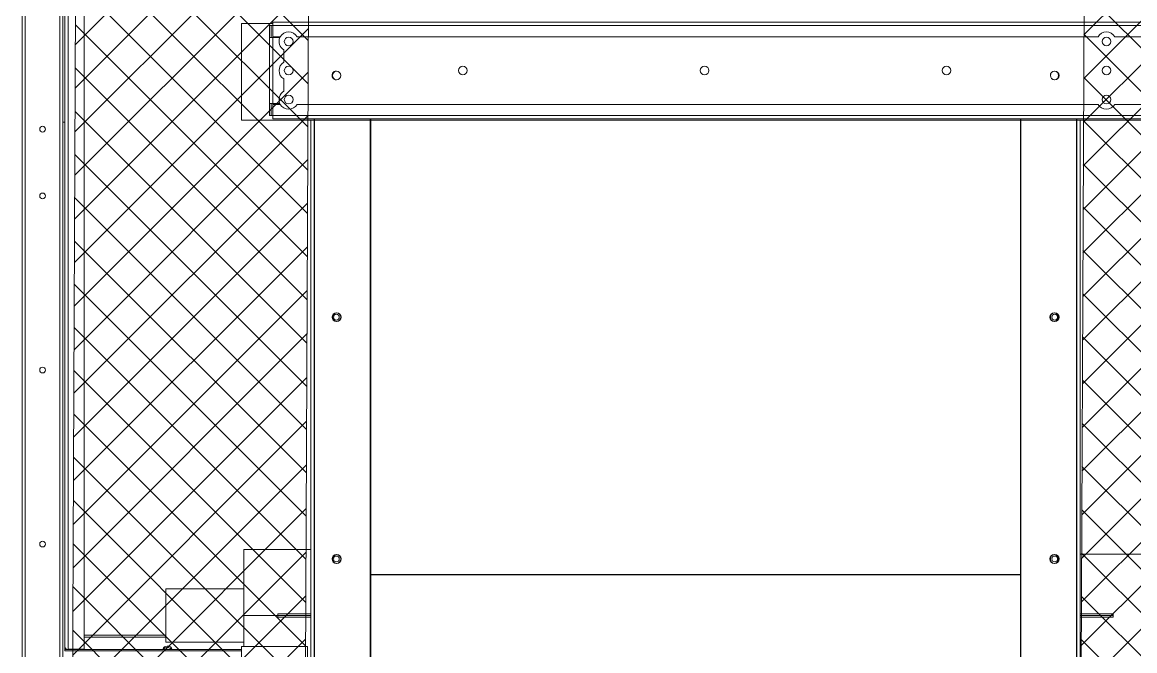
# Model space of a CAD drawing. Header units: millimetres. Extents: x -17070 to 41831, y -291348 to 30635.
# Drawn here: x 31593 to 32743, y 18746 to 19396 of the extents above; entities that cross this region are included whole.
import ezdxf

# ---------------------------------------------------------------- set-up
doc = ezdxf.new("R2010")
doc.units = ezdxf.units.MM
pattern_1 = [(45, (-833140.61, -415575.233), (-22.4506403, 22.4506403), []), (135, (-833140.61, -415575.233), (-22.4506403, -22.4506403), [])]

# ---------------------------------------------------------------- blocks, each defined once
blk = doc.blocks.new('2')
at = {"lineweight": 5}
h = blk.add_hatch(dxfattribs=at)
h.set_pattern_fill('ANSI37', scale=10)
h.set_pattern_definition(pattern_1)
h.paths.add_polyline_path([(31880.7, 17574.3), (31889.2, 19496.5), (31648.5, 19496.5), (31640.1, 17574.3)])
h = blk.add_hatch(dxfattribs=at)
h.set_pattern_fill('ANSI37', scale=10)
h.set_pattern_definition(pattern_1)
h.paths.add_polyline_path([(33194.9, 17574.3), (33203.4, 19496.5), (32691, 19496.5), (32682.5, 17574.3)])
at = {"color": 7, "lineweight": 20}
for p, q in [((31593, 17577.8), (31593, 20419.6)), ((31596.1, 17577.8), (31596.1, 20419.6)), ((31631.9, 17577.8), (31631.9, 20419.6)), ((31635, 17577.8), (31635, 20419.6)), ((31851.9, 19396.3), (34034.1, 19396.3)), ((31851.9, 19392.8), (34034.1, 19392.8)), ((34034.1, 19299.8), (31851.9, 19299.8)), ((34063.8, 19295.1), (31819.7, 19295.1)), ((34034.1, 19296.3), (31851.9, 19296.3)), ((31952.7, 17882.8), (31952.7, 19296.3)), ((31953.2, 17882.8), (31953.2, 19296.3)), ((32624.8, 17882.8), (32624.8, 19296.3)), ((32625.3, 17882.8), (32625.3, 19296.3)), ((32682.8, 17882.8), (32682.8, 19296.3)), ((32683.3, 17882.8), (32683.3, 19296.3)), ((32686.8, 17882.8), (32686.8, 19295.1))]:
    blk.add_line(p, q, dxfattribs=at)
at = {"color": 7, "lineweight": 20, "ltscale": 0.414571}
blk.add_line((31637, 19496.5), (31637, 18750.3), dxfattribs=at)
at = {"color": 7, "lineweight": 20, "ltscale": 0.415127}
for p, q in [((31640.5, 19495.1), (31640.5, 18747.9)), ((31657, 18747.9), (31657, 19495.1))]:
    blk.add_line(p, q, dxfattribs=at)
at = {"color": 7, "lineweight": 20, "ltscale": 0.055556}
blk.add_line((31819.7, 19295.1), (31819.7, 19395.1), dxfattribs=at)
at = {"color": 7, "lineweight": 20, "ltscale": 0.017861}
blk.add_line((31851.9, 19395.1), (31819.7, 19395.1), dxfattribs=at)
at = {"color": 7, "lineweight": 20, "ltscale": 0.001111}
for p, q in [((31848.4, 19392.8), (31850.4, 19392.8)), ((31848.4, 19299.8), (31850.4, 19299.8)), ((31635, 19292.8), (31637, 19292.8))]:
    blk.add_line(p, q, dxfattribs=at)
at = {"color": 7, "lineweight": 20, "ltscale": 0.006833}
for p, q in [((31848.4, 19392.8), (31848.4, 19380.5)), ((31850.4, 19380.5), (31850.4, 19392.8)), ((31848.4, 19312.1), (31848.4, 19299.8)), ((31850.4, 19299.8), (31850.4, 19312.1))]:
    blk.add_line(p, q, dxfattribs=at)
at = {"color": 7, "lineweight": 20, "ltscale": 0.000833333}
for p, q in [((31851.9, 19392.8), (31850.4, 19392.8)), ((31851.9, 19299.8), (31850.4, 19299.8))]:
    blk.add_line(p, q, dxfattribs=at)
at = {"color": 7, "lineweight": 20, "ltscale": 0.001944}
for p, q in [((31851.9, 19392.8), (31851.9, 19396.3)), ((31851.9, 19380.5), (31848.4, 19380.5)), ((31851.9, 19312.1), (31848.4, 19312.1)), ((31851.9, 19299.8), (31851.9, 19296.3))]:
    blk.add_line(p, q, dxfattribs=at)
at = {"color": 7, "lineweight": 20, "ltscale": 0.006389}
for p, q in [((31851.9, 19392.8), (31851.9, 19381.3)), ((31851.9, 19311.3), (31851.9, 19299.8))]:
    blk.add_line(p, q, dxfattribs=at)
at = {"color": 7, "lineweight": 20, "ltscale": 0.038}
for p, q in [((31848.4, 19312.1), (31848.4, 19380.5)), ((31851.9, 19312.1), (31851.9, 19380.5))]:
    blk.add_line(p, q, dxfattribs=at)
at = {"color": 7, "lineweight": 20, "ltscale": 0.000444444}
for p, q in [((31851.9, 19381.3), (31851.9, 19380.5)), ((31851.9, 19312.1), (31851.9, 19311.3))]:
    blk.add_line(p, q, dxfattribs=at)
at = {"color": 7, "lineweight": 20, "ltscale": 0.004355}
for p, q in [((31859.7, 19381.3), (31851.9, 19381.3)), ((31851.9, 19311.3), (31859.7, 19311.3))]:
    blk.add_line(p, q, dxfattribs=at)
at = {"color": 7, "lineweight": 20, "ltscale": 0.004125}
for p, q in [((31859.3, 19380.5), (31851.9, 19380.5)), ((31859.3, 19312.1), (31851.9, 19312.1))]:
    blk.add_line(p, q, dxfattribs=at)
at = {"color": 7, "lineweight": 20, "ltscale": 0.460044}
for p, q in [((32705.1, 19381.3), (31877, 19381.3)), ((31877, 19311.3), (32705.1, 19311.3))]:
    blk.add_line(p, q, dxfattribs=at)
at = {"color": 7, "lineweight": 20, "ltscale": 0.247822}
for p, q in [((33168.5, 19381.3), (32722.4, 19381.3)), ((32722.4, 19311.3), (33168.5, 19311.3))]:
    blk.add_line(p, q, dxfattribs=at)
at = {"color": 7, "lineweight": 20, "ltscale": 0.007044}
for p, q in [((31863.4, 19367.6), (31863.4, 19354.9)), ((31863.4, 19337.6), (31863.4, 19324.9))]:
    blk.add_line(p, q, dxfattribs=at)
at = {"color": 7, "lineweight": 20, "ltscale": 0.324611}
blk.add_line((31891.2, 18710.8), (31891.2, 19295.1), dxfattribs=at)
at = {"color": 7, "lineweight": 20, "ltscale": 0.325278}
for p, q in [((31894.7, 18710.8), (31894.7, 19296.3)), ((31895.2, 18710.8), (31895.2, 19296.3))]:
    blk.add_line(p, q, dxfattribs=at)
at = {"color": 7, "lineweight": 20, "ltscale": 0.037889}
blk.add_line((31822, 18782.9), (31822, 18851.1), dxfattribs=at)
at = {"color": 7, "lineweight": 20, "ltscale": 0.038444}
blk.add_line((31822, 18851.1), (31891.2, 18851.1), dxfattribs=at)
at = {"color": 7, "lineweight": 20, "ltscale": 0.284666}
blk.add_line((32686.8, 18846.4), (33199.2, 18846.4), dxfattribs=at)
at = {"color": 7, "lineweight": 20, "ltscale": 0.373111}
for p, q in [((31953.2, 18825.2), (32624.8, 18825.2)), ((32624.8, 18825.2), (31953.2, 18825.2)), ((31953.2, 18825), (32624.8, 18825)), ((32624.8, 18824.9), (31953.2, 18824.9))]:
    blk.add_line(p, q, dxfattribs=at)
at = {"color": 7, "lineweight": 20, "ltscale": 0.028685}
blk.add_line((31741.4, 18810.4), (31741.4, 18758.7), dxfattribs=at)
at = {"color": 7, "lineweight": 20, "ltscale": 0.044778}
for p, q in [((31822, 18810.4), (31741.4, 18810.4)), ((31822, 18755.4), (31741.4, 18755.4))]:
    blk.add_line(p, q, dxfattribs=at)
at = {"color": 7, "lineweight": 20, "ltscale": 0.019611}
blk.add_line((31822, 18782.9), (31857.3, 18782.9), dxfattribs=at)
at = {"color": 7, "lineweight": 20, "ltscale": 0.017833}
blk.add_line((31822, 18782.9), (31822, 18750.8), dxfattribs=at)
at = {"color": 7, "lineweight": 20, "ltscale": 0.000888889}
for p, q in [((31857.3, 18784.5), (31857.3, 18782.9)), ((31857.3, 18781.3), (31857.3, 18782.9)), ((32720.7, 18781.3), (32720.7, 18784.5))]:
    blk.add_line(p, q, dxfattribs=at)
at = {"color": 7, "lineweight": 20, "ltscale": 0.018833}
for p, q in [((31857.3, 18784.5), (31891.2, 18784.5)), ((31891.2, 18782.9), (31857.3, 18782.9)), ((31891.2, 18782.9), (31857.3, 18782.9)), ((31857.3, 18781.3), (31891.2, 18781.3)), ((32720.7, 18784.5), (32686.8, 18784.5)), ((32686.8, 18782.9), (32720.7, 18782.9)), ((32686.8, 18782.9), (32720.7, 18782.9)), ((32720.7, 18781.3), (32686.8, 18781.3))]:
    blk.add_line(p, q, dxfattribs=at)
at = {"color": 7, "lineweight": 20, "ltscale": 0.046889}
for p, q in [((31657, 18762.4), (31741.4, 18762.4)), ((31657, 18760.3), (31741.4, 18760.3))]:
    blk.add_line(p, q, dxfattribs=at)
at = {"color": 7, "lineweight": 20, "ltscale": 0.00187}
blk.add_line((31741.4, 18758.7), (31741.4, 18755.4), dxfattribs=at)
at = {"color": 7, "lineweight": 20, "ltscale": 0.001378}
blk.add_line((31637, 18747.8), (31637, 18750.3), dxfattribs=at)
at = {"color": 7, "lineweight": 20, "ltscale": 0.101388}
for p, q in [((31819.5, 18747.8), (31637, 18747.8)), ((31819.5, 18746.4), (31637, 18746.4))]:
    blk.add_line(p, q, dxfattribs=at)
at = {"color": 7, "lineweight": 20, "ltscale": 0.000773611}
blk.add_line((31637, 18746.4), (31637, 18747.8), dxfattribs=at)
at = {"color": 7, "lineweight": 20, "ltscale": 0.000154576}
blk.add_line((31639, 18747.8), (31639, 18748.1), dxfattribs=at)
at = {"color": 7, "lineweight": 20, "ltscale": 0.009167}
blk.add_line((31640.5, 18747.9), (31657, 18747.9), dxfattribs=at)
at = {"color": 7, "lineweight": 20, "ltscale": 0.063889}
blk.add_line((31819.5, 18635.8), (31819.5, 18750.8), dxfattribs=at)
at = {"color": 7, "lineweight": 20, "ltscale": 0.038056}
blk.add_line((31819.5, 18750.8), (31888, 18750.8), dxfattribs=at)
at = {"color": 7, "lineweight": 20, "ltscale": 0.022222}
blk.add_line((31888, 18710.8), (31888, 18750.8), dxfattribs=at)
at = {"color": 0, "lineweight": 20}
for points in [[(31648.5, 19496.5), (31889.2, 19496.5), (31880.7, 17574.3), (31640.1, 17574.3)], [(32691, 19496.5), (33203.4, 19496.5), (33194.9, 17574.3), (32682.5, 17574.3)]]:
    blk.add_lwpolyline(points, close=True, dxfattribs=at)
at = {"color": 7, "lineweight": 20}
for centre, radius in [((31868.4, 19376.3), 4.5), ((32713.8, 19376.3), 4.5), ((31868.4, 19346.3), 4.5), ((31917.7, 19341.3), 4.5), ((32048.4, 19346.3), 4.5), ((32298.4, 19346.3), 4.5), ((32548.4, 19346.3), 4.5), ((32660.3, 19341.3), 4.5), ((32713.8, 19346.3), 4.5), ((31868.4, 19316.3), 4.5), ((32713.8, 19316.3), 4.5), ((31614, 19285.7), 3), ((31614, 19216.7), 3), ((31917.7, 19091.3), 4.5), ((31918.2, 19091.3), 4.5), ((31917.7, 19091.3), 3), ((32659.8, 19091.3), 4.5), ((32660.3, 19091.3), 4.5), ((32660.3, 19091.3), 3), ((31614, 19036.7), 3), ((31614, 18856.7), 3), ((31917.7, 18841.3), 4.5), ((31918.2, 18841.3), 4.5), ((31917.7, 18841.3), 3), ((32659.8, 18841.3), 4.5), ((32660.3, 18841.3), 4.5), ((32660.3, 18841.3), 3)]:
    blk.add_circle(centre, radius, dxfattribs=at)
for centre, radius, start, end in [((31851.9, 19392.8), 3.5, 90, 138.9176), ((31868.4, 19376.3), 10, 155.1657, 240), ((31868.4, 19376.3), 10, 29.9997, 150.0003), ((32713.8, 19376.3), 10, 29.9997, 150.0003), ((31868.4, 19346.3), 10, 120, 240), ((31917.7, 19341.3), 4.5, 90, 273.1847), ((31918.2, 19341.3), 4.5, 93.1847, 266.8153), ((32660.3, 19341.3), 4.5, 93.1847, 270), ((32659.8, 19341.3), 4.5, 273.1847, 86.8153), ((31868.4, 19316.3), 10, 120, 204.8349), ((31868.4, 19316.3), 10, 210.0003, 329.9997), ((32713.8, 19316.3), 10, 210.0003, 329.9997), ((31631.9, 19251.8), 3.1, 359.4685, 0), ((31631.9, 19243.6), 3.1, 0, 0.5355)]:
    blk.add_arc(centre, radius, start, end, dxfattribs=at)
for centre, major_axis, start_param, end_param in [((31640.5, 18750.3), (-3.5, 0), 6.283185, 7.853982), ((31743, 18748.1), (-4.5, 0), 5.783185, 6.283156), ((31743, 18748.1), (-4.5, 0), 6.283156, 6.369762), ((31743, 18746.6), (-4.5, 0), 5.783185, 5.902326), ((31743, 18748.1), (-4.5, 0), 3.141564, 5.783185), ((31743, 18746.6), (-4.5, 0), 3.522452, 5.783185), ((31743, 18748.1), (-4.5, 0), 3.05507, 3.141564)]:
    blk.add_ellipse(centre, major_axis=major_axis, ratio=0.69625, start_param=start_param, end_param=end_param, dxfattribs=at)

msp = doc.modelspace()

# ---------------------------------------------------------------- block references
msp.add_blockref('2', (0, 0))

doc.saveas('drawing.dxf')
